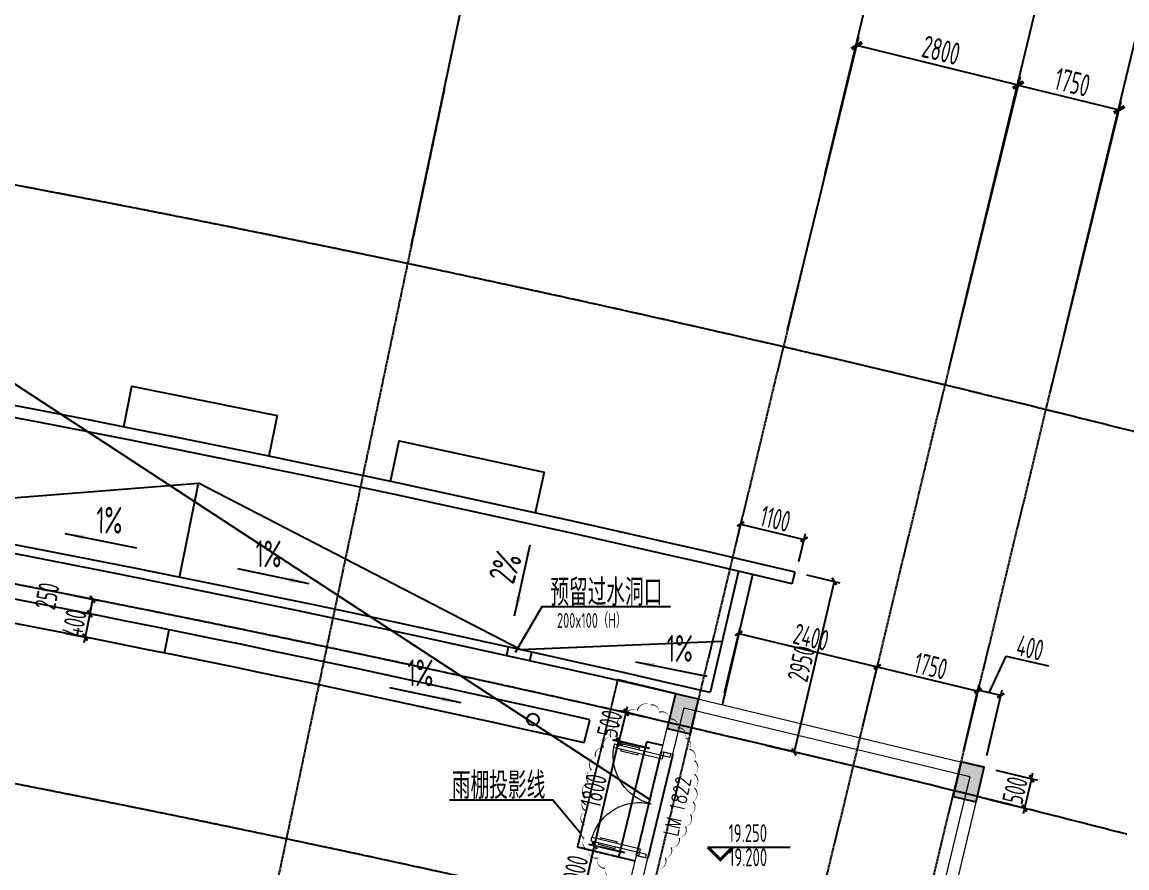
# Model space of a CAD drawing. Header units: millimetres. Extents: x 11536546 to 24947533, y -12764720 to -6308891.
# Drawn here: x 11838936 to 11857548, y -6388009 to -6373768 of the extents above; entities that cross this region are included whole.
import ezdxf
from ezdxf.enums import TextEntityAlignment as Align

# ---------------------------------------------------------------- set-up
doc = ezdxf.new("R2010")
doc.units = ezdxf.units.MM
doc.header["$LTSCALE"] = 10
for name, pattern in [('A2-RG-AXIS$0$CENTER', [2, 1.25, -0.25, 0.25, -0.25]), ('A2-RG-AXIS$0$DOTE', [2.42, 2, -0.2, 0.02, -0.2]), ('A2-RI-F5$0$HIDDEN', [0.375, 0.25, -0.125])]:
    doc.linetypes.add(name, pattern=pattern)
for name, color, linetype in [('A2-RB-F5$0$$34$A-DIMS-100', 1, 'Continuous'), ('A2-RB-F5$0$A-DIMS-100', 1, 'Continuous'), ('A2-RB-F5$0$A-HATH', 9, 'Continuous'), ('A2-RG-AXIS$0$A-AXIS', 1, 'Continuous'), ('A2-RG-AXIS$0$A-DIMS-100', 1, 'Continuous'), ('A2-RG-AXIS$0$A-GRID', 1, 'A2-RG-AXIS$0$CENTER'), ('A2-RI-F5$0$$0$AUDIT_D_120618114340-341', 1, 'Continuous'), ('A2-RI-F5$0$$2$A-SYMB', 4, 'Continuous'), ('A2-RI-F5$0$A-HATH', 9, 'Continuous'), ('A2-RI-F5$0$A-ROOF-DRAN', 175, 'Continuous'), ('A2-RI-F5$0$A-ROOF-EDGE', 2, 'Continuous'), ('A2-RI-F5$0$A-SYMB', 4, 'Continuous'), ('A2-RI-F5$0$A-SYMB-AREA', 4, 'Continuous'), ('A2-RI-F5$0$A-SYMB-DOOR', 4, 'Continuous'), ('A2-RI-F5$0$A-SYMB-NAME', 4, 'Continuous'), ('A2-RI-F5$0$AUDIT_D_120618114340-408', 50, 'Continuous'), ('A2-RI-F5$0$WINDOW_TEXT', 7, 'Continuous'), ('A2-RS-F5$0$A-HATH-GRAY', 8, 'Continuous'), ('A2-RS-F5$0$A-WALL-CONC', 6, 'Continuous')]:
    doc.layers.add(name, color=color, linetype=linetype)
doc.layers.add('A2-RI-F5$0$A-DOOR', color=32, linetype='Continuous', lineweight=5)
doc.layers.add('A2-RI-F5$0$A-WALL', color=7, linetype='Continuous', lineweight=5)
doc.styles.add('A2-RB-F5$0$$0$XD2008', font='hzs.shx', dxfattribs={"width": 0.7, "bigfont": 'hztxt.shx'})
doc.styles.add('A2-RB-F5$0$XD2008', font='hzs.shx', dxfattribs={"width": 0.7, "bigfont": 'hztxt.shx'})
doc.styles.add('A2-RG-AXIS$0$XD2008', font='hzs.shx', dxfattribs={"width": 0.7, "bigfont": 'hztxt.shx'})
doc.styles.add('A2-RI-F5$0$$0$XD2008', font='hzs.shx', dxfattribs={"width": 0.7, "bigfont": 'hztxt.shx'})
doc.styles.add('A2-RI-F5$0$ECADI', font='hzs.shx', dxfattribs={"width": 0.7, "bigfont": 'hztxt.shx'})
doc.styles.add('A2-RI-F5$0$ECADI-TXT', font='simplex.shx', dxfattribs={"bigfont": 'hztxt.shx'})
doc.styles.add('A2-RI-F5$0$SIMPLEX', font='simplex.shx', dxfattribs={"width": 0.7})
doc.dimstyles.new('A2-RB-F5$0$$0$XD100$0', dxfattribs={"dimscale": 100, "dimtxt": 3.5, "dimasz": 1, "dimexe": 1, "dimexo": 2, "dimgap": 0.5, "dimtad": 1, "dimdec": 0, "dimdsep": 46, "dimtxsty": 'A2-RB-F5$0$$0$XD2008', "dimblk1": 'A2-RB-F5$0$$20$_ArchTick', "dimblk2": 'A2-RB-F5$0$$20$_ArchTick', "dimsah": 1, "dimcen": 2.5, "dimclrt": 4, "dimaunit": 1, "dimadec": 0, "dimazin": 0, "dimtfac": 1, "dimtdec": 0, "dimtix": 1, "dimtmove": 2, "dimatfit": 3, "dimfxl": 0, "dimtolj": 1, "dimtzin": 0, "dimarcsym": 0})
doc.dimstyles.new('A2-RB-F5$0$XD100$0', dxfattribs={"dimscale": 100, "dimtxt": 3.5, "dimasz": 1, "dimexe": 1, "dimexo": 2, "dimgap": 0.5, "dimtad": 1, "dimdec": 0, "dimdsep": 46, "dimtxsty": 'A2-RB-F5$0$XD2008', "dimblk1": 'A2-RB-F5$0$_ArchTick', "dimblk2": 'A2-RB-F5$0$_ArchTick', "dimsah": 1, "dimcen": 2.5, "dimclrt": 4, "dimaunit": 1, "dimadec": 0, "dimazin": 0, "dimtfac": 1, "dimtdec": 0, "dimtix": 1, "dimtmove": 1, "dimatfit": 3, "dimfxl": 0, "dimtolj": 1, "dimtzin": 0, "dimarcsym": 0})
doc.dimstyles.new('A2-RG-AXIS$0$XD150', dxfattribs={"dimscale": 300, "dimtxt": 2.5, "dimasz": 1.5, "dimexe": 1, "dimexo": 2, "dimgap": 0.5, "dimtad": 1, "dimdec": 0, "dimdsep": 46, "dimtxsty": 'A2-RG-AXIS$0$XD2008', "dimcen": 2.5, "dimclrt": 4, "dimaunit": 1, "dimadec": 3, "dimazin": 0, "dimtfac": 1, "dimtdec": 0, "dimtmove": 2, "dimatfit": 3, "dimfxl": 0, "dimtolj": 1, "dimtzin": 0, "dimarcsym": 0})
doc.dimstyles.new('A2-RG-AXIS$0$XD150$0', dxfattribs={"dimscale": 150, "dimtxt": 2.5, "dimasz": 1, "dimexe": 1, "dimexo": 2, "dimgap": 0.5, "dimtad": 1, "dimdec": 0, "dimdsep": 46, "dimtxsty": 'A2-RG-AXIS$0$XD2008', "dimblk": 'A2-RG-AXIS$0$_ArchTick', "dimcen": 2.5, "dimclrt": 4, "dimaunit": 1, "dimadec": 0, "dimazin": 0, "dimtfac": 1, "dimtdec": 0, "dimtmove": 2, "dimatfit": 3, "dimfxl": 0, "dimtolj": 1, "dimtzin": 0, "dimarcsym": 0})

# ---------------------------------------------------------------- blocks, each defined once
blk = doc.blocks.new('A2-RS-F5')
at = {"layer": 'A2-RS-F5$0$A-HATH-GRAY', "ltscale": 3}
h = blk.add_hatch(color=256, dxfattribs=at)
h.paths.add_polyline_path([(11842322, -6391691), (11842713, -6391773), (11842589, -6392360), (11842198, -6392278)])
h.paths.add_polyline_path([(11833592, -6389988), (11833986, -6390056), (11833883, -6390647), (11833489, -6390579)])
h.paths.add_polyline_path([(11824745, -6389130), (11824835, -6388536), (11825230, -6388596), (11825140, -6389190)])
h.paths.add_polyline_path([(11852697, -6394780), (11853087, -6394870), (11853221, -6394285), (11852832, -6394195)])
h.paths.add_polyline_path([(11847879, -6393631), (11848268, -6393725), (11848409, -6393141), (11848020, -6393048)])
h.paths.add_polyline_path([(11854621, -6386809), (11855011, -6386899), (11855146, -6386314), (11854756, -6386224)])
h.paths.add_polyline_path([(11849801, -6385659), (11850189, -6385753), (11850330, -6385169), (11849941, -6385076)])
h.paths.add_polyline_path([(11850762, -6402796), (11851151, -6402890), (11851291, -6402306), (11850902, -6402213)])
h.paths.add_polyline_path([(11845946, -6401652), (11846335, -6401745), (11846475, -6401162), (11846086, -6401068)])
h.paths.add_polyline_path([(11840458, -6400444), (11840849, -6400527), (11840973, -6399940), (11840581, -6399857)])
h.paths.add_polyline_path([(11831998, -6398793), (11832391, -6398865), (11832498, -6398274), (11832105, -6398203)])
h.paths.add_polyline_path([(11823494, -6397385), (11823890, -6397445), (11823979, -6396852), (11823584, -6396792)])
h.paths.add_polyline_path([(11793833, -6381539), (11794232, -6381564), (11794271, -6380965), (11793872, -6380940)])
h.paths.add_polyline_path([(11801616, -6382017), (11802015, -6382043), (11802054, -6381444), (11801655, -6381419)])
h.paths.add_polyline_path([(11801857, -6378275), (11802256, -6378301), (11802294, -6377702), (11801895, -6377676)])
h.paths.add_polyline_path([(11794074, -6377796), (11794473, -6377822), (11794512, -6377223), (11794112, -6377197)])
h.paths.add_polyline_path([(11800792, -6394842), (11801191, -6394867), (11801229, -6394268), (11800830, -6394243)])
h.paths.add_polyline_path([(11793208, -6394376), (11793607, -6394402), (11793646, -6393803), (11793247, -6393778)])
h.paths.add_polyline_path([(11801032, -6391099), (11801431, -6391125), (11801470, -6390526), (11801071, -6390500)])
h.paths.add_polyline_path([(11793782, -6385445), (11794182, -6385471), (11794143, -6386069), (11793744, -6386044)])
h.paths.add_polyline_path([(11789498, -6385266), (11789898, -6385280), (11789877, -6385880), (11789477, -6385866)])
h.paths.add_polyline_path([(11780626, -6385086), (11781026, -6385086), (11781027, -6385686), (11780627, -6385686)])
h.paths.add_polyline_path([(11771756, -6385156), (11772156, -6385150), (11772167, -6385749), (11771767, -6385756)])
h.paths.add_polyline_path([(11762877, -6385486), (11763277, -6385465), (11763307, -6386064), (11762908, -6386085)])
h.paths.add_polyline_path([(11789181, -6394211), (11789581, -6394225), (11789602, -6393625), (11789202, -6393611)])
h.paths.add_polyline_path([(11780564, -6394035), (11780964, -6394037), (11780967, -6393437), (11780567, -6393435)])
h.paths.add_polyline_path([(11771944, -6394106), (11772344, -6394097), (11772331, -6393497), (11771931, -6393506)])
h.paths.add_polyline_path([(11752786, -6395149), (11753185, -6395118), (11753137, -6394520), (11752739, -6394551)])
h.paths.add_polyline_path([(11756405, -6378216), (11756804, -6378185), (11756756, -6377587), (11756357, -6377618)])
h.paths.add_polyline_path([(11793449, -6390634), (11793848, -6390659), (11793887, -6390061), (11793487, -6390035)])
h.paths.add_polyline_path([(11763331, -6394424), (11763730, -6394404), (11763700, -6393805), (11763300, -6393825)])
h.paths.add_polyline_path([(11751470, -6378602), (11751869, -6378570), (11751821, -6377972), (11751422, -6378003)])
h.paths.add_polyline_path([(11757057, -6386441), (11757456, -6386413), (11757410, -6385815), (11757012, -6385843)])
h.paths.add_polyline_path([(11752124, -6386826), (11752523, -6386794), (11752475, -6386196), (11752077, -6386228)])
h.paths.add_polyline_path([(11757522, -6394777), (11757921, -6394747), (11757872, -6394149), (11757473, -6394179)])
at = {"layer": 'A2-RS-F5$0$A-WALL-CONC'}
for points in [[(11849801, -6385659), (11850189, -6385753), (11850330, -6385169), (11849941, -6385076)], [(11854621, -6386809), (11855011, -6386899), (11855146, -6386314), (11854756, -6386224)]]:
    blk.add_3dface(points, dxfattribs=at)
blk = doc.blocks.new('A2-RG-AXIS$0$_ArchTick')
at = {"color": 0, "linetype": 'ByBlock', "const_width": 0.4}
blk.add_lwpolyline([(-0.5, -0.5), (0.5, 0.5)], dxfattribs=at)
blk = doc.blocks.new('*D522')
at = {"layer": 'A2-RG-AXIS$0$A-DIMS-100', "color": 0, "lineweight": -2, "ltscale": 3, "transparency": 16777216}
for p, q in [((11858129, -6387592), (11857308, -6390789)), ((11857839, -6387518), (11858275, -6387630)), ((11857017, -6390714), (11857453, -6390826))]:
    blk.add_line(p, q, dxfattribs=at)
at = {"layer": 'Defpoints', "color": 0, "ltscale": 3, "transparency": 16777216}
for p in [(11857548, -6387443), (11856727, -6390639), (11857308, -6390789)]:
    blk.add_point(p, dxfattribs=at)
at = {"layer": 'A2-RG-AXIS$0$A-DIMS-100', "color": 0, "lineweight": -2, "ltscale": 3, "transparency": 16777216, "xscale": 150, "yscale": 150, "zscale": 150}
for p, rotation in [((11858129, -6387592), 75.589284638493), ((11857308, -6390789), 255.589284638493)]:
    blk.add_blockref('A2-RG-AXIS$0$_ArchTick', p, dxfattribs=dict(at, rotation=rotation))
at = {"layer": 'A2-RG-AXIS$0$A-DIMS-100', "color": 4, "ltscale": 3, "transparency": 16777216, "insert": (11857464, -6389125), "char_height": 375, "attachment_point": 5, "rotation": 75.5893, "style": 'A2-RG-AXIS$0$XD2008'}
blk.add_mtext('\\A1;3300', dxfattribs=at)
blk = doc.blocks.new('*D508')
at = {"layer": 'A2-RG-AXIS$0$A-DIMS-100', "color": 0, "lineweight": -2, "ltscale": 3, "transparency": 16777216}
for p, q in [((11753070, -6371598), (11752455, -6363872)), ((11854556, -6379588), (11856371, -6372053))]:
    blk.add_line(p, q, dxfattribs=at)
blk.add_arc((11778731, -6694179), 331200, 76.44866, 94.54827, dxfattribs=at)
at = {"layer": 'Defpoints', "color": 0, "ltscale": 3, "transparency": 16777216}
for p in [(11822065, -6365826), (11753093, -6371897), (11854485, -6379879), (11778731, -6694179)]:
    blk.add_point(p, dxfattribs=at)
at = {"layer": 'A2-RG-AXIS$0$A-DIMS-100', "color": 0, "lineweight": -2, "ltscale": 3, "transparency": 16777216, "xscale": 150, "yscale": 150, "zscale": 150}
for p, rotation in [((11752467, -6364022), 184.5482656226652), ((11856336, -6372199), 346.4486630674553)]:
    blk.add_blockref('A2-RG-AXIS$0$_ArchTick', p, dxfattribs=dict(at, rotation=rotation))
at = {"layer": 'A2-RG-AXIS$0$A-DIMS-100', "color": 4, "ltscale": 3, "transparency": 16777216, "insert": (11804749, -6363703), "char_height": 375, "attachment_point": 5, "rotation": 355.4985, "style": 'A2-RG-AXIS$0$XD2008'}
blk.add_mtext('\\A1;18°5\'59"', dxfattribs=at)
blk = doc.blocks.new('*D519')
at = {"layer": 'A2-RG-AXIS$0$A-DIMS-100', "color": 0, "lineweight": -2, "ltscale": 3, "transparency": 16777216}
for p, q in [((11845491, -6377540), (11846904, -6370837)), ((11854556, -6379588), (11856161, -6372928))]:
    blk.add_line(p, q, dxfattribs=at)
blk.add_arc((11778731, -6694179), 330300, 76.44866, 78.09408, dxfattribs=at)
at = {"layer": 'Defpoints', "color": 0, "ltscale": 3, "transparency": 16777216}
for p in [(11853048, -6372348), (11845429, -6377834), (11854485, -6379879), (11778731, -6694179)]:
    blk.add_point(p, dxfattribs=at)
at = {"layer": 'A2-RG-AXIS$0$A-DIMS-100', "color": 0, "lineweight": -2, "ltscale": 3, "transparency": 16777216, "xscale": 150, "yscale": 150, "zscale": 150}
for p, rotation in [((11846873, -6370984), 168.0940794046412), ((11856125, -6373074), 346.4486609929079)]:
    blk.add_blockref('A2-RG-AXIS$0$_ArchTick', p, dxfattribs=dict(at, rotation=rotation))
at = {"layer": 'A2-RG-AXIS$0$A-DIMS-100', "color": 4, "ltscale": 3, "transparency": 16777216, "insert": (11851573, -6371705), "char_height": 375, "attachment_point": 5, "rotation": 347.2714, "style": 'A2-RG-AXIS$0$XD2008'}
blk.add_mtext('\\A1;1°38\'44"', dxfattribs=at)
blk = doc.blocks.new('*D554')
at = {"layer": 'A2-RG-AXIS$0$A-DIMS-100', "color": 0, "lineweight": -2, "ltscale": 3, "transparency": 16777216}
for p, q in [((11854556, -6379588), (11855753, -6374682)), ((11855717, -6374827), (11857418, -6375242)), ((11856256, -6380002), (11857453, -6375096))]:
    blk.add_line(p, q, dxfattribs=at)
at = {"layer": 'Defpoints', "color": 0, "ltscale": 3, "transparency": 16777216}
for p in [(11857418, -6375242), (11854485, -6379879), (11856185, -6380294)]:
    blk.add_point(p, dxfattribs=at)
at = {"layer": 'A2-RG-AXIS$0$A-DIMS-100', "color": 0, "lineweight": -2, "ltscale": 3, "transparency": 16777216, "xscale": 150, "yscale": 150, "zscale": 150}
for p, rotation in [((11855717, -6374827), 166.2935912375839), ((11857418, -6375242), 346.2935912375839)]:
    blk.add_blockref('A2-RG-AXIS$0$_ArchTick', p, dxfattribs=dict(at, rotation=rotation))
at = {"layer": 'A2-RG-AXIS$0$A-DIMS-100', "color": 4, "ltscale": 3, "transparency": 16777216, "insert": (11856630, -6374780), "char_height": 375, "attachment_point": 5, "rotation": 346.2936, "style": 'A2-RG-AXIS$0$XD2008'}
blk.add_mtext('\\A1;1750', dxfattribs=at)
blk = doc.blocks.new('*D555')
at = {"layer": 'A2-RG-AXIS$0$A-DIMS-100', "color": 0, "lineweight": -2, "ltscale": 3, "transparency": 16777216}
for p, q in [((11851831, -6378944), (11853033, -6374018)), ((11855717, -6374827), (11852997, -6374164)), ((11854556, -6379588), (11855753, -6374682))]:
    blk.add_line(p, q, dxfattribs=at)
at = {"layer": 'Defpoints', "color": 0, "ltscale": 3, "transparency": 16777216}
for p in [(11852997, -6374164), (11851760, -6379235), (11854485, -6379879)]:
    blk.add_point(p, dxfattribs=at)
at = {"layer": 'A2-RG-AXIS$0$A-DIMS-100', "color": 0, "lineweight": -2, "ltscale": 3, "transparency": 16777216, "xscale": 150, "yscale": 150, "zscale": 150}
for p, rotation in [((11852997, -6374164), 166.2935912210491), ((11855717, -6374827), 346.2935912210492)]:
    blk.add_blockref('A2-RG-AXIS$0$_ArchTick', p, dxfattribs=dict(at, rotation=rotation))
at = {"layer": 'A2-RG-AXIS$0$A-DIMS-100', "color": 4, "ltscale": 3, "transparency": 16777216, "insert": (11854419, -6374241), "char_height": 375, "attachment_point": 5, "rotation": 346.2936, "style": 'A2-RG-AXIS$0$XD2008'}
blk.add_mtext('\\A1;2800', dxfattribs=at)
blk = doc.blocks.new('*D556')
at = {"layer": 'A2-RG-AXIS$0$A-DIMS-100', "color": 0, "lineweight": -2, "ltscale": 3, "transparency": 16777216}
for p, q in [((11836372, -6375754), (11837592, -6369013)), ((11845491, -6377540), (11846904, -6370837))]:
    blk.add_line(p, q, dxfattribs=at)
blk.add_arc((11778731, -6694179), 330300, 78.09408, 79.7395, dxfattribs=at)
at = {"layer": 'Defpoints', "color": 0, "ltscale": 3, "transparency": 16777216}
for p in [(11843776, -6370347), (11836318, -6376049), (11845429, -6377834), (11778731, -6694179)]:
    blk.add_point(p, dxfattribs=at)
at = {"layer": 'A2-RG-AXIS$0$A-DIMS-100', "color": 0, "lineweight": -2, "ltscale": 3, "transparency": 16777216, "xscale": 150, "yscale": 150, "zscale": 150}
for p, rotation in [((11837565, -6369161), 169.739497816377), ((11846873, -6370984), 348.0940794046441)]:
    blk.add_blockref('A2-RG-AXIS$0$_ArchTick', p, dxfattribs=dict(at, rotation=rotation))
at = {"layer": 'A2-RG-AXIS$0$A-DIMS-100', "color": 4, "ltscale": 3, "transparency": 16777216, "insert": (11842283, -6369746), "char_height": 375, "attachment_point": 5, "rotation": 348.9168, "style": 'A2-RG-AXIS$0$XD2008'}
blk.add_mtext('\\A1;1°38\'44"', dxfattribs=at)
blk = doc.blocks.new('A2-RI-F5$0$5erhfh')
at = {"layer": 'A2-RI-F5$0$A-SYMB-AREA', "style": 'A2-RI-F5$0$ECADI', "width": 0.7}
blk.add_attdef('340M2', text='', height=2.5, dxfattribs=at).set_placement((0, 1.25), align=Align.MIDDLE_LEFT)
at = {"layer": 'A2-RI-F5$0$A-SYMB-NAME', "style": 'A2-RI-F5$0$ECADI', "width": 0.7}
blk.add_attdef('CHINESENAME', (-12.29, 3.09), '', height=4.5, dxfattribs=at)
blk = doc.blocks.new('A2-RI-F5$0$ECADI-TAG-DOOR')
blk = doc.blocks.new('A2-RI-F5$0$$DorLib2D$00000011')
for p, q in [((-0.467, 0.471), (-0.467, -0.062)), ((-0.467, 0.471), (-0.433, 0.471)), ((-0.433, 0.471), (-0.433, 0.004)), ((0.433, 0.471), (0.433, 0.004)), ((0.467, 0.471), (0.433, 0.471)), ((0.467, 0.471), (0.467, -0.062)), ((-0.483, 0.396), (-0.467, 0.396)), ((-0.417, 0.396), (-0.433, 0.396)), ((0.417, 0.396), (0.433, 0.396)), ((0.483, 0.396), (0.467, 0.396)), ((-0.483, 0.235), (-0.467, 0.235)), ((-0.417, 0.235), (-0.433, 0.235)), ((0.417, 0.235), (0.433, 0.235)), ((0.483, 0.235), (0.467, 0.235)), ((-0.5, 0.004), (-0.433, 0.004)), ((-0.5, 0.004), (-0.5, -0.062)), ((0.5, 0.004), (0.433, 0.004)), ((0.5, 0.004), (0.5, -0.062)), ((-0.5, -0.062), (-0.467, -0.062)), ((0.5, -0.062), (0.467, -0.062))]:
    blk.add_line(p, q)
at = {"lineweight": 13}
for p, q in [((-0.483, 0.396), (-0.483, 0.235)), ((-0.417, 0.396), (-0.417, 0.235)), ((0.417, 0.396), (0.417, 0.235)), ((0.483, 0.396), (0.483, 0.235))]:
    blk.add_line(p, q, dxfattribs=at)
for centre, start, end in [((-0.467, 0.004), 0, 85.904), ((0.467, 0.004), 94.096, 180)]:
    blk.add_arc(centre, 0.467, start, end, dxfattribs=at)
blk = doc.blocks.new('A2-RI-F5$0$door-doublewing')
at = {"layer": 'A2-RI-F5$0$A-DOOR', "color": 4, "xscale": -0.9999999999999998, "rotation": 180}
blk.add_blockref('A2-RI-F5$0$$DorLib2D$00000011', (0, -0.029), dxfattribs=at)
at = {"layer": 'A2-RI-F5$0$WINDOW_TEXT', "style": 'A2-RI-F5$0$SIMPLEX', "flags": 9}
blk.add_attdef('A', text='', height=1, dxfattribs=at).set_placement((0, 1.5), align=Align.MIDDLE)
blk = doc.blocks.new('A2-RI-F5$0$$2$ECADI-TAG-HGHT（国标）')
at = {"color": 1}
blk.add_line((-2.12, 2.12), (11.77, 2.12), dxfattribs=at)
at = {"color": 1, "const_width": 0.5}
blk.add_lwpolyline([(-2.12, 2.12), (0, 0), (2.12, 2.12)], dxfattribs=at)
at = {"style": 'A2-RI-F5$0$$0$XD2008', "width": 0.7}
blk.add_attdef('FL', text='', height=3, dxfattribs=at).set_placement((-2.69, 2.97), align=Align.RIGHT)
for tag, p in [('F.F.L.', (2.28, 2.97)), ('T.O.S.', (2.28, -1.1))]:
    blk.add_attdef(tag, p, '', height=3, dxfattribs=at)
blk = doc.blocks.new('A2-RI-F5')
at = {"layer": 'A2-RI-F5$0$$0$AUDIT_D_120618114340-341'}
for p, q in [((11839658, -6382379), (11840861, -6382622)), ((11847233, -6383766), (11847496, -6382567)), ((11843770, -6383225), (11842569, -6382975)), ((11849269, -6384539), (11850472, -6384782)), ((11846331, -6385229), (11845130, -6384979))]:
    blk.add_line(p, q, dxfattribs=at)
at = {"layer": 'A2-RI-F5$0$$0$AUDIT_D_120618114340-341', "extrusion": (0, 0, -1)}
for points in [[(-11839992, -6382402), (-11839976, -6382484), (-11839654, -6382379)], [(-11843454, -6383114), (-11843436, -6383196), (-11843774, -6383225)], [(-11847347, -6383451), (-11847265, -6383432), (-11847232, -6383770)], [(-11849604, -6384561), (-11849588, -6384644), (-11849265, -6384538)], [(-11846015, -6385118), (-11845997, -6385200), (-11846335, -6385230)]]:
    blk.add_solid(points, dxfattribs=at)
at = {"layer": 'A2-RI-F5$0$A-HATH', "linetype": 'A2-RI-F5$0$HIDDEN'}
for p, q in [((11848969, -6384841), (11848289, -6387660)), ((11849941, -6385076), (11848969, -6384841)), ((11848989, -6387829), (11848289, -6387660))]:
    blk.add_line(p, q, dxfattribs=at)
at = {"layer": 'A2-RI-F5$0$A-ROOF-DRAN'}
for p, q in [((11835831, -6382008), (11841910, -6381533)), ((11841590, -6383117), (11841910, -6381533)), ((11847327, -6384331), (11841910, -6381533)), ((11841332, -6384391), (11841412, -6383999)), ((11847327, -6384331), (11850730, -6384191)), ((11847100, -6384435), (11847132, -6384288)), ((11847490, -6384521), (11847523, -6384375)), ((11848404, -6385904), (11848498, -6385515))]:
    blk.add_line(p, q, dxfattribs=at)
blk.add_circle((11847541, -6385510), 100, dxfattribs=at)
for radius, start, end in [(316450, 77.26345, 83.04839), (316050, 77.26448, 83.12087)]:
    blk.add_arc((11778731, -6694179), radius, start, end, dxfattribs=at)
at = {"layer": 'A2-RI-F5$0$A-ROOF-EDGE'}
for p, q in [((11851004, -6383012), (11850529, -6385058)), ((11850735, -6385265), (11851248, -6383069)), ((11851911, -6383224), (11851957, -6383029))]:
    blk.add_line(p, q, dxfattribs=at)
for points in [[(11840647, -6380583), (11840782, -6379896), (11843233, -6380390), (11843092, -6381075)], [(11845140, -6381503), (11845286, -6380819), (11847730, -6381348), (11847579, -6382031)]]:
    blk.add_lwpolyline(points, dxfattribs=at)
for centre, radius, start, end in [((11778731, -6694179), 319650, 76.75688, 94.23968), ((11778731, -6694179), 319450, 76.75688, 94.23968), ((11778730, -6694179), 317350, 76.92387, 85.74103), ((11778730, -6694179), 317200, 76.9909, 85.74076)]:
    blk.add_arc(centre, radius, start, end, dxfattribs=at)
at = {"layer": 'A2-RI-F5$0$A-SYMB'}
for points in [[(11849859, -6383613), (11847689, -6383613), (11847242, -6384384)], [(11846134, -6386864), (11847879, -6386864), (11848356, -6387438)]]:
    blk.add_lwpolyline(points, dxfattribs=at)
at = {"layer": 'A2-RI-F5$0$A-WALL'}
for p, q in [((11849707, -6386048), (11849941, -6385075)), ((11849941, -6385075), (11855143, -6386320)), ((11849901, -6386095), (11850089, -6385316)), ((11850089, -6385316), (11854902, -6386468)), ((11849707, -6386048), (11849901, -6386095)), ((11855143, -6386320), (11851148, -6402896)), ((11854902, -6386468), (11852205, -6397656)), ((11848840, -6389645), (11849285, -6387798)), ((11849034, -6389692), (11849480, -6387844)), ((11849285, -6387798), (11849480, -6387844))]:
    blk.add_line(p, q, dxfattribs=at)
at = {"layer": 'A2-RI-F5$0$AUDIT_D_120618114340-408'}
for p, q in [((11848989, -6387829), (11849458, -6385885)), ((11849730, -6385950), (11849458, -6385885)), ((11849285, -6387798), (11849707, -6386048)), ((11849901, -6386095), (11849480, -6387844)), ((11849262, -6387895), (11848989, -6387829))]:
    blk.add_line(p, q, dxfattribs=at)
at = {"layer": 'Defpoints', "color": 3}
blk.add_lwpolyline([(11800063, -6381523), (11793233, -6350042), (11849512, -6386857)], dxfattribs=at)
for points in [[(11849530, -6385267, 0, 20, 0.520567), (11849300, -6385362, 0, 20, 0.520567), (11849300, -6385362, 0, 20, 0.520567), (11849110, -6385430, 0, 20, 0.520567), (11849110, -6385430, 0, 20, 0.520567), (11848974, -6385633, 0, 20, 0.520567), (11848974, -6385633, 0, 20, 0.520567), (11848852, -6385809, 0, 20, 0.520567), (11848852, -6385809, 0, 20, 0.520567), (11848730, -6385985, 0, 20, 0.520567), (11848730, -6385985, 0, 20, 0.520567), (11848595, -6386134, 0, 20, 0.520567), (11848595, -6386134, 0, 20, 0.520567), (11848527, -6386365, 0, 20, 0.520567), (11848527, -6386365, 0, 20, 0.520567), (11848473, -6386568, 0, 20, 0.520567), (11848473, -6386568, 0, 20, 0.520567), (11848418, -6386839, 0, 20, 0.520567), (11848418, -6386839, 0, 20, 0.520567), (11848418, -6387042, 0, 20, 0.520567), (11848418, -6387042, 0, 20, 0.520567), (11848405, -6387286, 0, 20, 0.520567), (11848405, -6387286, 0, 20, 0.520567), (11848405, -6387516, 0, 20, 0.520567), (11848405, -6387516, 0, 20, 0.520567), (11848473, -6387706, 0, 20, 0.520567), (11848473, -6387706, 0, 20, 0.520567), (11848635, -6387841, 0, 20, 0.520567), (11848635, -6387841, 0, 20, 0.520567), (11848757, -6388017, 0, 20, 0.520567), (11848757, -6388017, 0, 20, 0.520567), (11848893, -6388166, 0, 20, 0.520567)], [(11849652, -6388031, 0, 20, 0.520567), (11849774, -6387841, 0, 20, 0.520567), (11849774, -6387841, 0, 20, 0.520567), (11849869, -6387665, 0, 20, 0.520567), (11849869, -6387665, 0, 20, 0.520567), (11850005, -6387503, 0, 20, 0.520567), (11850005, -6387503, 0, 20, 0.520567), (11850113, -6387313, 0, 20, 0.520567), (11850113, -6387313, 0, 20, 0.520567), (11850195, -6387110, 0, 20, 0.520567), (11850195, -6387110, 0, 20, 0.520567), (11850235, -6386893, 0, 20, 0.520567), (11850235, -6386893, 0, 20, 0.520567), (11850262, -6386663, 0, 20, 0.520567), (11850262, -6386663, 0, 20, 0.520567), (11850262, -6386432, 0, 20, 0.520567), (11850262, -6386432, 0, 20, 0.520567), (11850262, -6386202, 0, 20, 0.520567), (11850262, -6386202, 0, 20, 0.520567), (11850181, -6386013, 0, 20, 0.520567), (11850181, -6386013, 0, 20, 0.520567), (11850113, -6385823, 0, 20, 0.520567), (11850113, -6385823, 0, 20, 0.520567), (11849978, -6385647, 0, 20, 0.520567), (11849978, -6385647, 0, 20, 0.520567), (11849842, -6385498, 0, 20, 0.520567), (11849842, -6385498, 0, 20, 0.520567), (11849666, -6385389, 0, 20, 0.520567), (11849666, -6385389, 0, 20, 0.520567), (11849530, -6385267, 0, 0, 0)]]:
    blk.add_lwpolyline(points, format="xyseb", dxfattribs=at)
ref = blk.add_blockref('A2-RI-F5$0$5erhfh', (11840719, -6382732), dxfattribs=dict(xscale=99.99999999968374, yscale=99.99999999968374, zscale=99.99999999968374, rotation=359.5617199320547))
ref.add_attrib('CHINESENAME', '1%%%', (11840187, -6382378), dxfattribs={"layer": 'A2-RI-F5$0$A-SYMB-NAME', "height": 450, "rotation": 359.5617, "style": 'A2-RI-F5$0$ECADI', "width": 0.7})
ref = blk.add_blockref('A2-RI-F5$0$5erhfh', (11843400, -6383299), dxfattribs=dict(xscale=99.99999999968374, yscale=99.99999999968374, zscale=99.99999999968374, rotation=359.5617199320547))
ref.add_attrib('CHINESENAME', '1%%%', (11842868, -6382945), dxfattribs={"layer": 'A2-RI-F5$0$A-SYMB-NAME', "height": 450, "rotation": 359.5617, "style": 'A2-RI-F5$0$ECADI', "width": 0.7})
ref = blk.add_blockref('A2-RI-F5$0$5erhfh', (11847713, -6382849), dxfattribs=dict(xscale=99.99999999968375, yscale=99.99999999968375, zscale=99.99999999968375, rotation=71.79757684366345))
ref.add_attrib('CHINESENAME', '2%%%', (11847213, -6383248), dxfattribs={"layer": 'A2-RI-F5$0$A-SYMB-NAME', "height": 450, "rotation": 71.7976, "style": 'A2-RI-F5$0$ECADI', "width": 0.7})
ref = blk.add_blockref('A2-RI-F5$0$5erhfh', (11849063, -6383905), dxfattribs=dict(xscale=100, yscale=100, zscale=100))
ref.add_attrib('340M2', '200x100（H）', (11847949, -6383967), dxfattribs={"layer": 'A2-RI-F5$0$A-SYMB-AREA', "height": 250, "style": 'A2-RI-F5$0$ECADI', "width": 0.7})
ref.add_attrib('CHINESENAME', '预留过水洞口', (11847834, -6383596), dxfattribs={"layer": 'A2-RI-F5$0$A-SYMB-NAME', "height": 450, "style": 'A2-RI-F5$0$ECADI', "width": 0.7})
ref = blk.add_blockref('A2-RI-F5$0$5erhfh', (11850331, -6384892), dxfattribs=dict(xscale=99.99999999968374, yscale=99.99999999968374, zscale=99.99999999968374, rotation=359.5617199320547))
ref.add_attrib('CHINESENAME', '1%%%', (11849798, -6384537), dxfattribs={"layer": 'A2-RI-F5$0$A-SYMB-NAME', "height": 450, "rotation": 359.5617, "style": 'A2-RI-F5$0$ECADI', "width": 0.7})
ref = blk.add_blockref('A2-RI-F5$0$5erhfh', (11845961, -6385303), dxfattribs=dict(xscale=99.99999999968374, yscale=99.99999999968374, zscale=99.99999999968374, rotation=359.5617199320547))
ref.add_attrib('CHINESENAME', '1%%%', (11845429, -6384949), dxfattribs={"layer": 'A2-RI-F5$0$A-SYMB-NAME', "height": 450, "rotation": 359.5617, "style": 'A2-RI-F5$0$ECADI', "width": 0.7})
ref = blk.add_blockref('A2-RI-F5$0$5erhfh', (11846522, -6387156), dxfattribs=dict(xscale=-100, yscale=100, zscale=100))
ref.add_attrib('CHINESENAME', '雨棚投影线', (11846176, -6386847), dxfattribs={"layer": 'A2-RI-F5$0$A-SYMB-NAME', "height": 450, "style": 'A2-RI-F5$0$ECADI', "width": 0.7})
at = {"layer": 'A2-RI-F5$0$$2$A-SYMB'}
ref = blk.add_blockref('A2-RI-F5$0$$2$ECADI-TAG-HGHT（国标）', (11850699, -6387870), dxfattribs=dict(at, xscale=100, yscale=100, zscale=100))
ref.add_attrib('F.F.L.', '19.250', (11850836, -6387573), dxfattribs={"layer": '0', "height": 300, "style": 'A2-RI-F5$0$$0$XD2008', "width": 0.7})
ref.add_attrib('T.O.S.', '19.200', (11850846, -6387980), dxfattribs={"layer": '0', "height": 300, "style": 'A2-RI-F5$0$$0$XD2008', "width": 0.7})
at = {"layer": 'A2-RI-F5$0$A-DOOR', "xscale": 1799.999999998866, "yscale": 1799.999999998866, "zscale": 1799.999999998866, "rotation": 256.4486637227274}
blk.add_blockref('A2-RI-F5$0$door-doublewing', (11849593, -6386946), dxfattribs=at)
at = {"layer": 'A2-RI-F5$0$A-SYMB-DOOR'}
ref = blk.add_blockref('A2-RI-F5$0$ECADI-TAG-DOOR', (11850811, -6387126), dxfattribs=dict(at, xscale=99.99999999929804, yscale=99.99999999929804, zscale=99.99999999929804, rotation=76.96293564136936))
ref.add_attrib('门窗主编号1', 'LM', dxfattribs={"height": 250, "rotation": 76.9629, "style": 'A2-RI-F5$0$ECADI-TXT', "width": 0.7}).set_placement((11850050, -6387186), align=Align.RIGHT)
ref.add_attrib('门窗主编号2', '1822', (11850076, -6387090, 333), dxfattribs={"height": 250, "rotation": 76.9629, "style": 'A2-RI-F5$0$ECADI-TXT', "width": 0.7})
blk = doc.blocks.new('A2-RB-F5$0$_ArchTick')
at = {"color": 0, "linetype": 'ByBlock', "const_width": 0.4}
blk.add_lwpolyline([(-0.5, -0.5), (0.5, 0.5)], dxfattribs=at)
blk = doc.blocks.new('*D787')
at = {"layer": 'A2-RB-F5$0$A-DIMS-100', "color": 0, "lineweight": -2, "transparency": 16777216}
for p, q in [((11855229, -6385062), (11855513, -6384442)), ((11855513, -6384442), (11856225, -6384606)), ((11854801, -6386029), (11855057, -6384920)), ((11855424, -6385107), (11855034, -6385018)), ((11855191, -6386119), (11855446, -6385010))]:
    blk.add_line(p, q, dxfattribs=at)
at = {"layer": 'Defpoints', "color": 0, "transparency": 16777216}
for p in [(11855034, -6385018), (11854756, -6386224), (11855146, -6386314)]:
    blk.add_point(p, dxfattribs=at)
at = {"layer": 'A2-RB-F5$0$A-DIMS-100', "color": 0, "lineweight": -2, "transparency": 16777216, "xscale": 100, "yscale": 100, "zscale": 100}
for p, rotation in [((11855034, -6385018), 167.0199327018391), ((11855424, -6385107), 347.0199327018392)]:
    blk.add_blockref('A2-RB-F5$0$_ArchTick', p, dxfattribs=dict(at, rotation=rotation))
at = {"layer": 'A2-RB-F5$0$A-DIMS-100', "color": 4, "transparency": 16777216, "insert": (11855919, -6384305), "char_height": 350, "attachment_point": 5, "rotation": 347.0199, "style": 'A2-RB-F5$0$XD2008'}
blk.add_mtext('\\A1;400', dxfattribs=at)
blk = doc.blocks.new('*D791')
at = {"layer": 'A2-RB-F5$0$A-DIMS-100', "color": 0, "lineweight": -2, "transparency": 16777216}
for p, q in [((11850768, -6385061), (11851032, -6383963)), ((11851009, -6384060), (11853342, -6384623)), ((11853101, -6385623), (11853366, -6384526))]:
    blk.add_line(p, q, dxfattribs=at)
at = {"layer": 'Defpoints', "color": 0, "transparency": 16777216}
for p in [(11853342, -6384623), (11850721, -6385255), (11853054, -6385818)]:
    blk.add_point(p, dxfattribs=at)
at = {"layer": 'A2-RB-F5$0$A-DIMS-100', "color": 0, "lineweight": -2, "transparency": 16777216, "xscale": 100, "yscale": 100, "zscale": 100}
for p, rotation in [((11851009, -6384060), 166.4420341901663), ((11853342, -6384623), 346.4420341901663)]:
    blk.add_blockref('A2-RB-F5$0$_ArchTick', p, dxfattribs=dict(at, rotation=rotation))
at = {"layer": 'A2-RB-F5$0$A-DIMS-100', "color": 4, "transparency": 16777216, "insert": (11852228, -6384123), "char_height": 350, "attachment_point": 5, "rotation": 346.442, "style": 'A2-RB-F5$0$XD2008'}
blk.add_mtext('\\A1;2400', dxfattribs=at)
blk = doc.blocks.new('*D792')
at = {"layer": 'A2-RB-F5$0$A-DIMS-100', "color": 0, "lineweight": -2, "transparency": 16777216}
for p, q in [((11853101, -6385623), (11853366, -6384526)), ((11853342, -6384623), (11855043, -6385033)), ((11854802, -6386034), (11855067, -6384936))]:
    blk.add_line(p, q, dxfattribs=at)
at = {"layer": 'Defpoints', "color": 0, "transparency": 16777216}
for p in [(11855043, -6385033), (11853054, -6385818), (11854755, -6386228)]:
    blk.add_point(p, dxfattribs=at)
at = {"layer": 'A2-RB-F5$0$A-DIMS-100', "color": 0, "lineweight": -2, "transparency": 16777216, "xscale": 100, "yscale": 100, "zscale": 100}
for p, rotation in [((11853342, -6384623), 166.4414817814854), ((11855043, -6385033), 346.4414817814855)]:
    blk.add_blockref('A2-RB-F5$0$_ArchTick', p, dxfattribs=dict(at, rotation=rotation))
at = {"layer": 'A2-RB-F5$0$A-DIMS-100', "color": 4, "transparency": 16777216, "insert": (11854245, -6384609), "char_height": 350, "attachment_point": 5, "rotation": 346.4415, "style": 'A2-RB-F5$0$XD2008'}
blk.add_mtext('\\A1;1750', dxfattribs=at)
blk = doc.blocks.new('*D793')
at = {"layer": 'A2-RB-F5$0$A-DIMS-100', "color": 0, "lineweight": -2, "transparency": 16777216}
for p, q in [((11855340, -6386361), (11856040, -6386530)), ((11855943, -6386507), (11855966, -6386409)), ((11855943, -6386507), (11855823, -6387004)), ((11855220, -6386858), (11855920, -6387027)), ((11855823, -6387004), (11855799, -6387101))]:
    blk.add_line(p, q, dxfattribs=at)
at = {"layer": 'Defpoints', "color": 0, "transparency": 16777216}
for p in [(11855146, -6386314), (11855026, -6386811), (11855823, -6387004)]:
    blk.add_point(p, dxfattribs=at)
at = {"layer": 'A2-RB-F5$0$A-DIMS-100', "color": 0, "lineweight": -2, "transparency": 16777216, "xscale": 100, "yscale": 100, "zscale": 100}
for p, rotation in [((11855943, -6386507), 256.414546608545), ((11855823, -6387004), 76.41454660854498)]:
    blk.add_blockref('A2-RB-F5$0$_ArchTick', p, dxfattribs=dict(at, rotation=rotation))
at = {"layer": 'A2-RB-F5$0$A-DIMS-100', "color": 4, "transparency": 16777216, "insert": (11855664, -6386702), "char_height": 350, "attachment_point": 5, "rotation": 76.4145, "style": 'A2-RB-F5$0$XD2008'}
blk.add_mtext('\\A1;500', dxfattribs=at)
blk = doc.blocks.new('*D803')
at = {"layer": 'A2-RB-F5$0$A-DIMS-100', "color": 0, "lineweight": -2, "transparency": 16777216}
for p, q in [((11850952, -6382589), (11851064, -6382122)), ((11851041, -6382219), (11852110, -6382477)), ((11852021, -6382847), (11852134, -6382380))]:
    blk.add_line(p, q, dxfattribs=at)
at = {"layer": 'Defpoints', "color": 0, "transparency": 16777216}
for p in [(11852110, -6382477), (11850905, -6382783), (11851974, -6383041)]:
    blk.add_point(p, dxfattribs=at)
at = {"layer": 'A2-RB-F5$0$A-DIMS-100', "color": 0, "lineweight": -2, "transparency": 16777216, "xscale": 100, "yscale": 100, "zscale": 100}
for p, rotation in [((11851041, -6382219), 166.448662266841), ((11852110, -6382477), 346.448662266841)]:
    blk.add_blockref('A2-RB-F5$0$_ArchTick', p, dxfattribs=dict(at, rotation=rotation))
at = {"layer": 'A2-RB-F5$0$A-DIMS-100', "color": 4, "transparency": 16777216, "insert": (11851628, -6382130), "char_height": 350, "attachment_point": 5, "rotation": 346.4487, "style": 'A2-RB-F5$0$XD2008'}
blk.add_mtext('\\A1;1100', dxfattribs=at)
blk = doc.blocks.new('*D812')
at = {"layer": 'A2-RB-F5$0$A-DIMS-100', "color": 0, "lineweight": -2, "transparency": 16777216}
for p, q in [((11852152, -6383075), (11852714, -6383207)), ((11852617, -6383184), (11851941, -6386056)), ((11851476, -6385947), (11852038, -6386079))]:
    blk.add_line(p, q, dxfattribs=at)
at = {"layer": 'Defpoints', "color": 0, "transparency": 16777216}
for p in [(11851957, -6383029), (11851281, -6385901), (11851941, -6386056)]:
    blk.add_point(p, dxfattribs=at)
at = {"layer": 'A2-RB-F5$0$A-DIMS-100', "color": 0, "lineweight": -2, "transparency": 16777216, "xscale": 100, "yscale": 100, "zscale": 100}
for p, rotation in [((11852617, -6383184), 76.75688279214856), ((11851941, -6386056), 256.7568827921485)]:
    blk.add_blockref('A2-RB-F5$0$_ArchTick', p, dxfattribs=dict(at, rotation=rotation))
at = {"layer": 'A2-RB-F5$0$A-DIMS-100', "color": 4, "transparency": 16777216, "insert": (11852060, -6384569), "char_height": 350, "attachment_point": 5, "rotation": 76.7569, "style": 'A2-RB-F5$0$XD2008'}
blk.add_mtext('\\A1;2950', dxfattribs=at)
blk = doc.blocks.new('A2-RB-F5$0$$20$_ArchTick')
at = {"color": 0, "linetype": 'ByBlock', "const_width": 0.4}
blk.add_lwpolyline([(-0.5, -0.5), (0.5, 0.5)], dxfattribs=at)
blk = doc.blocks.new('*D855')
at = {"layer": 'A2-RB-F5$0$$34$A-DIMS-100', "color": 0, "lineweight": -2, "transparency": 16777216}
for p, q in [((11839802, -6383423), (11840221, -6383505)), ((11840123, -6383486), (11840075, -6383731)), ((11839754, -6383668), (11840173, -6383750))]:
    blk.add_line(p, q, dxfattribs=at)
at = {"layer": 'Defpoints', "color": 0, "transparency": 16777216}
for p in [(11839606, -6383384), (11839558, -6383630), (11840075, -6383731)]:
    blk.add_point(p, dxfattribs=at)
at = {"layer": 'A2-RB-F5$0$$34$A-DIMS-100', "color": 0, "lineweight": -2, "transparency": 16777216, "xscale": 100, "yscale": 100, "zscale": 100}
for p, rotation in [((11840123, -6383486), 78.91778176444804), ((11840075, -6383731), 258.917781764448)]:
    blk.add_blockref('A2-RB-F5$0$$20$_ArchTick', p, dxfattribs=dict(at, rotation=rotation))
at = {"layer": 'A2-RB-F5$0$$34$A-DIMS-100', "color": 4, "transparency": 16777216, "insert": (11839357, -6383432), "char_height": 350, "attachment_point": 5, "rotation": 78.9178, "style": 'A2-RB-F5$0$$0$XD2008'}
blk.add_mtext('\\A1;250', dxfattribs=at)
blk = doc.blocks.new('*D856')
at = {"layer": 'A2-RB-F5$0$$34$A-DIMS-100', "color": 0, "lineweight": -2, "transparency": 16777216}
for p, q in [((11839754, -6383668), (11840173, -6383750)), ((11840075, -6383731), (11840094, -6383633)), ((11840075, -6383731), (11839998, -6384124)), ((11839677, -6384061), (11840096, -6384143)), ((11839998, -6384124), (11839978, -6384222))]:
    blk.add_line(p, q, dxfattribs=at)
at = {"layer": 'Defpoints', "color": 0, "transparency": 16777216}
for p in [(11839558, -6383630), (11839481, -6384022), (11839998, -6384124)]:
    blk.add_point(p, dxfattribs=at)
at = {"layer": 'A2-RB-F5$0$$34$A-DIMS-100', "color": 0, "lineweight": -2, "transparency": 16777216, "xscale": 100, "yscale": 100, "zscale": 100}
for p, rotation in [((11840075, -6383731), 258.9177817642645), ((11839998, -6384124), 78.91778176426453)]:
    blk.add_blockref('A2-RB-F5$0$$20$_ArchTick', p, dxfattribs=dict(at, rotation=rotation))
at = {"layer": 'A2-RB-F5$0$$34$A-DIMS-100', "color": 4, "transparency": 16777216, "insert": (11839815, -6383884), "char_height": 350, "attachment_point": 5, "rotation": 78.9178, "style": 'A2-RB-F5$0$$0$XD2008'}
blk.add_mtext('\\A1;400', dxfattribs=at)
blk = doc.blocks.new('*D880')
at = {"layer": 'A2-RB-F5$0$A-HATH', "color": 0, "lineweight": -2, "transparency": 16777216}
for p, q in [((11848357, -6388610), (11848581, -6387635)), ((11849080, -6387750), (11848483, -6387613)), ((11848856, -6388725), (11848259, -6388587))]:
    blk.add_line(p, q, dxfattribs=at)
at = {"layer": 'Defpoints', "color": 0, "transparency": 16777216}
for p in [(11848581, -6387635), (11849275, -6387795), (11849051, -6388770)]:
    blk.add_point(p, dxfattribs=at)
at = {"layer": 'A2-RB-F5$0$A-HATH', "color": 0, "lineweight": -2, "transparency": 16777216, "xscale": 100, "yscale": 100, "zscale": 100}
for p, rotation in [((11848581, -6387635), 77.03538263741511), ((11848357, -6388610), 257.0353826374151)]:
    blk.add_blockref('A2-RB-F5$0$_ArchTick', p, dxfattribs=dict(at, rotation=rotation))
at = {"layer": 'A2-RB-F5$0$A-HATH', "color": 4, "transparency": 16777216, "insert": (11848249, -6388072), "char_height": 350, "attachment_point": 5, "rotation": 77.0354, "style": 'A2-RB-F5$0$XD2008'}
blk.add_mtext('\\A1;1000', dxfattribs=at)
blk = doc.blocks.new('*D881')
at = {"layer": 'A2-RB-F5$0$A-HATH', "color": 0, "lineweight": -2, "transparency": 16777216}
for p, q in [((11848581, -6387635), (11848985, -6385881)), ((11849494, -6385998), (11848887, -6385859)), ((11849090, -6387753), (11848483, -6387613))]:
    blk.add_line(p, q, dxfattribs=at)
at = {"layer": 'Defpoints', "color": 0, "transparency": 16777216}
for p in [(11848985, -6385881), (11849689, -6386043), (11849285, -6387798)]:
    blk.add_point(p, dxfattribs=at)
at = {"layer": 'A2-RB-F5$0$A-HATH', "color": 0, "lineweight": -2, "transparency": 16777216, "xscale": 100, "yscale": 100, "zscale": 100}
for p, rotation in [((11848985, -6385881), 77.03538263743188), ((11848581, -6387635), 257.0353826374319)]:
    blk.add_blockref('A2-RB-F5$0$_ArchTick', p, dxfattribs=dict(at, rotation=rotation))
at = {"layer": 'A2-RB-F5$0$A-HATH', "color": 4, "transparency": 16777216, "insert": (11848564, -6386708), "char_height": 350, "attachment_point": 5, "rotation": 77.0354, "style": 'A2-RB-F5$0$XD2008'}
blk.add_mtext('\\A1;1800', dxfattribs=at)
blk = doc.blocks.new('*D882')
at = {"layer": 'A2-RB-F5$0$A-HATH', "color": 0, "lineweight": -2, "transparency": 16777216}
for p, q in [((11849630, -6385515), (11849015, -6385367)), ((11849113, -6385390), (11849136, -6385293)), ((11848995, -6385876), (11849113, -6385390)), ((11849512, -6386001), (11848898, -6385853)), ((11848995, -6385876), (11848972, -6385973))]:
    blk.add_line(p, q, dxfattribs=at)
at = {"layer": 'Defpoints', "color": 0, "transparency": 16777216}
for p in [(11849113, -6385390), (11849824, -6385561), (11849707, -6386048)]:
    blk.add_point(p, dxfattribs=at)
at = {"layer": 'A2-RB-F5$0$A-HATH', "color": 0, "lineweight": -2, "transparency": 16777216, "xscale": 100, "yscale": 100, "zscale": 100}
for p, rotation in [((11849113, -6385390), 256.448663403044), ((11848995, -6385876), 76.44866340304397)]:
    blk.add_blockref('A2-RB-F5$0$_ArchTick', p, dxfattribs=dict(at, rotation=rotation))
at = {"layer": 'A2-RB-F5$0$A-HATH', "color": 4, "transparency": 16777216, "insert": (11848835, -6385580), "char_height": 350, "attachment_point": 5, "rotation": 76.4487, "style": 'A2-RB-F5$0$XD2008'}
blk.add_mtext('\\A1;500', dxfattribs=at)
blk = doc.blocks.new('A2-RG-AXIS')
at = {"layer": 'A2-RG-AXIS$0$A-AXIS', "ltscale": 3}
for p, q in [((11846048.1, -6374898.2), (11847182.8, -6369516.5)), ((11852463.3, -6376318.4), (11853752, -6370971.7)), ((11855188.2, -6376962.8), (11856476.8, -6371616.3)), ((11856889.5, -6377372.8), (11858177.1, -6372030.6))]:
    blk.add_line(p, q, dxfattribs=at)
at = {"layer": 'A2-RG-AXIS$0$A-GRID', "linetype": 'A2-RG-AXIS$0$DOTE'}
for p, q in [((11846048.1, -6374898.2), (11837754.6, -6414233.4)), ((11852463.3, -6376318.4), (11846488, -6401109.5)), ((11845769.4, -6416040.8), (11855178.4, -6377003.5)), ((11847468.7, -6416458.9), (11856889.5, -6377372.8))]:
    blk.add_line(p, q, dxfattribs=at)
for radius in [323300, 316700, 313400, 308700]:
    blk.add_arc((11778730.7, -6694178.7), radius, 75.589285, 95.407644, dxfattribs=at)
at = {"layer": 'A2-RG-AXIS$0$A-DIMS-100', "ltscale": 3}
for base, p1, p2, picture, middle in [((11822064.9, -6365825.9), (11854485.2, -6379879.3), (11753093.4, -6371896.8), '*D508', (11804748.6, -6363703.1)), ((11843776.4, -6370346.8), (11845429.2, -6377833.7), (11836318.2, -6376048.9), '*D556', (11842283.1, -6369746.5)), ((11853048.1, -6372348), (11845429.2, -6377833.7), (11854485.2, -6379879.3), '*D519', (11851572.6, -6371705.1))]:
    dim = blk.add_angular_dim_3p(base=base, center=(11778730.7, -6694178.7), p1=p1, p2=p2, dimstyle='A2-RG-AXIS$0$XD150', override={"dimscale": 150, "dimasz": 1, "dimblk": 'A2-RG-AXIS$0$_ArchTick', "dimadec": 4}, dxfattribs=at)
    dim.commit()
    dim.dimension.update_dxf_attribs({"geometry": picture, "text_midpoint": middle})
for base, p1, p2, angle, picture, middle in [((11852997.1, -6374163.9), (11854485.2, -6379879.3), (11851760.3, -6379235), 166.29359, '*D555', (11854419.4, -6374240.6)), ((11857308, -6390788.7), (11857548.2, -6387443.2), (11856726.9, -6390639.3), 75.58928, '*D522', (11857464.4, -6389125.2))]:
    dim = blk.add_linear_dim(base=base, p1=p1, p2=p2, angle=angle, dimstyle='A2-RG-AXIS$0$XD150$0', dxfattribs=at)
    dim.commit()
    dim.dimension.update_dxf_attribs({"geometry": picture, "text_midpoint": middle})
dim = blk.add_aligned_dim(p1=(11854485.2, -6379879.3), p2=(11856185.4, -6380293.9), distance=5200, dimstyle='A2-RG-AXIS$0$XD150$0', dxfattribs=at)
dim.commit()
dim.dimension.update_dxf_attribs({"geometry": '*D554', "text_midpoint": (11856629.6, -6374779.7)})
blk = doc.blocks.new('A2-RB-F5')
at = {"layer": 'A2-RB-F5$0$$34$A-DIMS-100'}
dim = blk.add_linear_dim(base=(11840074.6, -6383731), p1=(11839606, -6383384.4), p2=(11839557.9, -6383629.8), angle=258.91778, dimstyle='A2-RB-F5$0$$0$XD100$0', dxfattribs=at)
dim.commit()
dim.dimension.update_dxf_attribs({"geometry": '*D855', "text_midpoint": (11839356.6, -6383432.5), "dimtype": 129})
dim = blk.add_aligned_dim(p1=(11839557.9, -6383629.8), p2=(11839481, -6384022.3), distance=526.5, dimstyle='A2-RB-F5$0$$0$XD100$0', dxfattribs=at)
dim.commit()
dim.dimension.update_dxf_attribs({"geometry": '*D856', "text_midpoint": (11839815.4, -6383884)})
at = {"layer": 'A2-RB-F5$0$A-DIMS-100'}
for p1, p2, distance, picture, middle in [((11850905.1, -6382783.5), (11851974.4, -6383041.2), 580.2, '*D803', (11851628.4, -6382129.6)), ((11851957.2, -6383029.2), (11851281.4, -6385900.8), 677.5, '*D812', (11852059.8, -6384568.7)), ((11850720.8, -6385255.2), (11853053.9, -6385817.9), 1229.3, '*D791', (11852228.2, -6384122.8)), ((11853053.9, -6385817.8), (11854755.1, -6386228.1), 1229.3, '*D792', (11854245.4, -6384609.2))]:
    dim = blk.add_aligned_dim(p1=p1, p2=p2, distance=distance, dimstyle='A2-RB-F5$0$XD100$0', dxfattribs=at)
    dim.commit()
    dim.dimension.update_dxf_attribs({"geometry": picture, "text_midpoint": middle})
dim = blk.add_linear_dim(base=(11855034.2, -6385017.5), p1=(11855145.9, -6386314), p2=(11854756.1, -6386224.2), angle=167.01993, dimstyle='A2-RB-F5$0$XD100$0', dxfattribs=at)
dim.commit()
dim.dimension.update_dxf_attribs({"geometry": '*D787', "text_midpoint": (11855562, -6384453.6), "dimtype": 129})
dim = blk.add_aligned_dim(p1=(11855145.9, -6386314), p2=(11855025.7, -6386811.3), distance=819.8, text='500', dimstyle='A2-RB-F5$0$XD100$0', dxfattribs=at)
dim.commit()
dim.dimension.update_dxf_attribs({"geometry": '*D793', "text_midpoint": (11855663.9, -6386702.4)})
at = {"layer": 'A2-RB-F5$0$A-HATH', "color": 1}
for p1, p2, distance, picture, middle in [((11849706.8, -6386047.7), (11849824, -6385561.5), 731.8, '*D882', (11848835.3, -6385580.4)), ((11849285.1, -6387797.6), (11849688.9, -6386043.4), 722.6, '*D881', (11848563.6, -6386707.9)), ((11849050.8, -6388769.7), (11849275.1, -6387795.2), 712.4, '*D880', (11848249.5, -6388072.2))]:
    dim = blk.add_aligned_dim(p1=p1, p2=p2, distance=distance, dimstyle='A2-RB-F5$0$XD100$0', dxfattribs=at)
    dim.commit()
    dim.dimension.update_dxf_attribs({"geometry": picture, "text_midpoint": middle})

msp = doc.modelspace()

# ---------------------------------------------------------------- block references
for name in ['A2-RG-AXIS', 'A2-RI-F5', 'A2-RB-F5', 'A2-RB-F5', 'A2-RS-F5']:
    msp.add_blockref(name, (0, 0))

doc.saveas('drawing.dxf')
